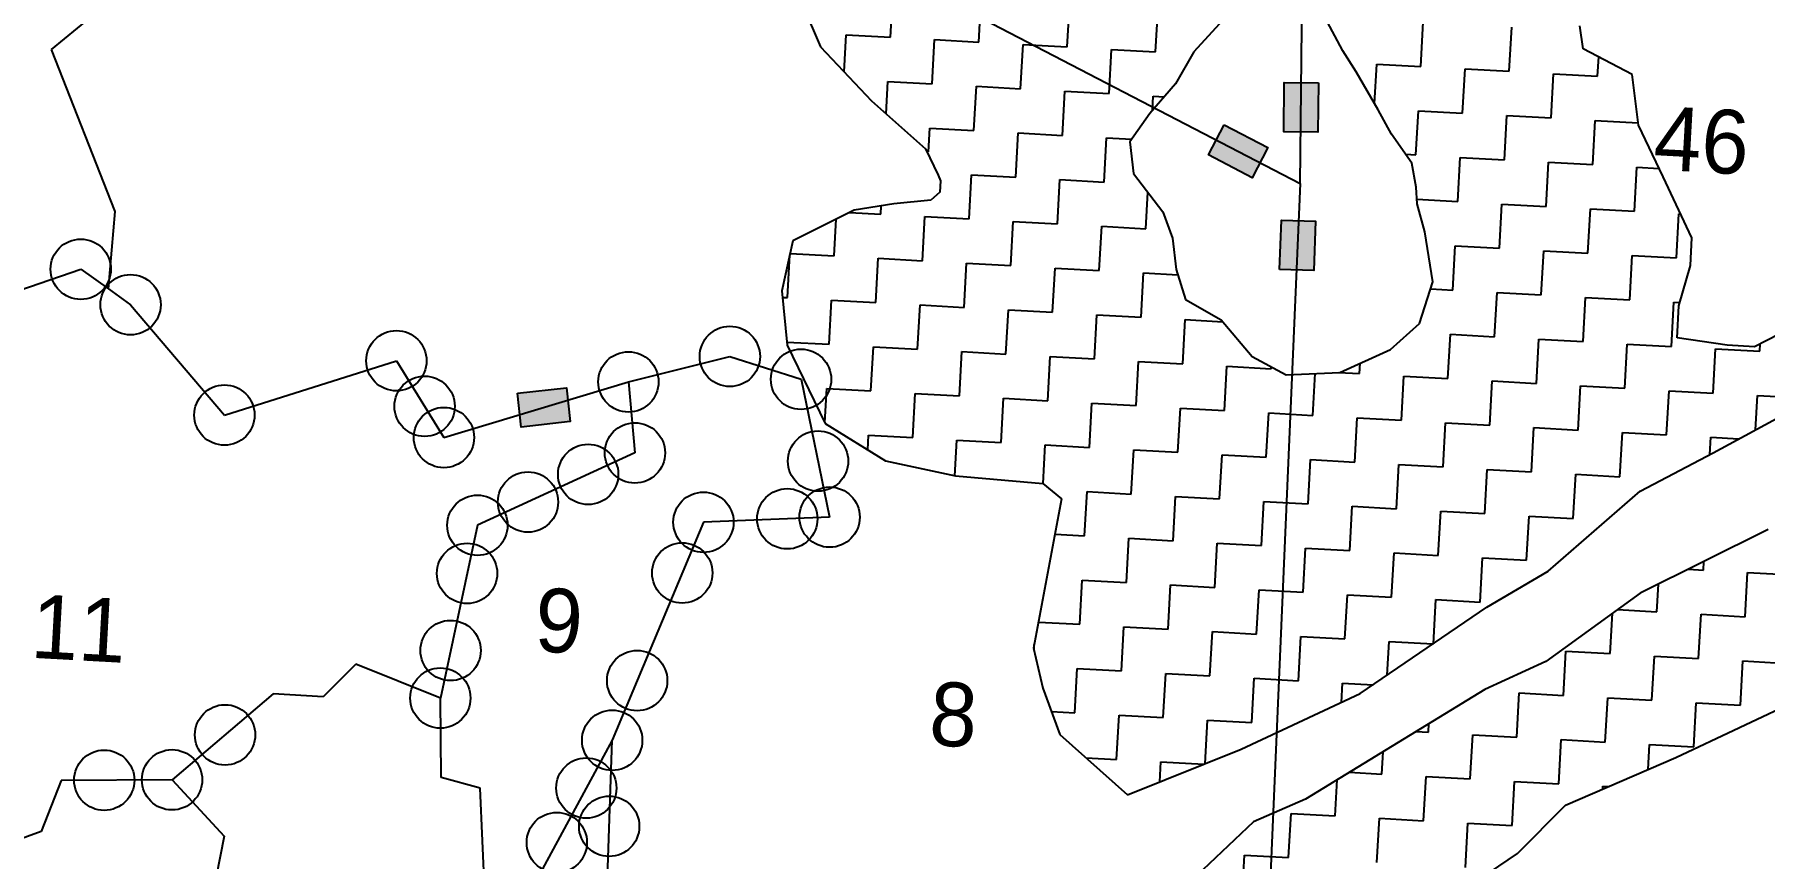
# Model space of a CAD drawing. Header units: metres. Extents: x 277693 to 281059, y 2038920 to 2043234.
# Drawn here: x 279089.1 to 279582, y 2040024.4 to 2040259 of the extents above; entities that cross this region are included whole.
import ezdxf
from ezdxf.enums import TextEntityAlignment as Align

# ---------------------------------------------------------------- set-up
doc = ezdxf.new("R2010")
doc.units = ezdxf.units.M
doc.header["$MEASUREMENT"] = 0
for name, color, linetype in [('POLY_HATCH', 12, 'Continuous'), ('POLY_PARCEL', 6, 'Continuous'), ('TEXT_PARCEL', 7, 'Continuous')]:
    doc.layers.add(name, color=color, linetype=linetype)
doc.styles.add('TEXT_MAP', font='', dxfattribs={"height": 2.5})
doc.styles.get('TEXT_MAP').set_extended_font_data('Kruti Dev 050')

msp = doc.modelspace()

# ---------------------------------------------------------------- hatches: boundary and pattern name
for points in [[(279445.16, 2040245.39), (279445, 2040231.34), (279454.72, 2040231.24), (279454.87, 2040245.28)], [(279423.56, 2040224.73), (279436.03, 2040218.27), (279440.5, 2040226.89), (279428.03, 2040233.36)], [(279453.55, 2040191.81), (279454.04, 2040205.84), (279444.33, 2040206.18), (279443.84, 2040192.15)], [(279227.75, 2040147.26), (279241.71, 2040148.79), (279240.65, 2040158.45), (279226.69, 2040156.91)]]:
    msp.add_hatch(color=256).paths.add_polyline_path(points)

# ---------------------------------------------------------------- linework, layer by layer
for points in [[(279454.87, 2040245.28), (279454.72, 2040231.24), (279445, 2040231.34), (279445.16, 2040245.39)], [(279428.03, 2040233.36), (279440.5, 2040226.89), (279436.03, 2040218.27), (279423.56, 2040224.73)], [(279443.84, 2040192.15), (279444.33, 2040206.18), (279454.04, 2040205.84), (279453.55, 2040191.81)], [(279226.69, 2040156.91), (279240.65, 2040158.45), (279241.71, 2040148.79), (279227.75, 2040147.26)]]:
    msp.add_lwpolyline(points, close=True)
for centre in [(279102.22, 2040192.2), (279116.4, 2040182.09), (279192.17, 2040166.13), (279287.18, 2040167.36), (279258.28, 2040160.11), (279307.46, 2040160.84), (279143.16, 2040150.66), (279200.2, 2040153.16), (279205.7, 2040144.26), (279260.12, 2040139.88), (279312.3, 2040137.55), (279246.8, 2040133.76), (279229.66, 2040125.89), (279303.54, 2040121.11), (279315.61, 2040121.59), (279215.25, 2040119.27), (279279.66, 2040120.14), (279212.3, 2040105.57), (279273.61, 2040105.69), (279207.59, 2040083.61), (279260.76, 2040075.03), (279204.68, 2040070.07), (279143.33, 2040059.58), (279253.64, 2040058.04), (279108.9, 2040046.67), (279128.22, 2040046.78), (279246.28, 2040044.44), (279252.79, 2040033.54), (279237.87, 2040028.91)]:
    msp.add_circle(centre, 8.59)
at = {"layer": 'POLY_HATCH', "linetype": 'Continuous'}
for p, q in [((279332.94, 2040258.28), (279333.63, 2040270.88)), ((279358.13, 2040256.89), (279358.82, 2040269.49)), ((279383.32, 2040255.5), (279384.01, 2040268.1)), ((279408.51, 2040254.11), (279409.2, 2040266.71)), ((279484.08, 2040249.95), (279484.78, 2040262.54)), ((279319.76, 2040248.39), (279320.34, 2040258.98)), ((279320.34, 2040258.98), (279332.94, 2040258.28)), ((279344.84, 2040244.99), (279345.53, 2040257.59)), ((279345.53, 2040257.59), (279358.13, 2040256.89)), ((279509.27, 2040248.56), (279509.97, 2040261.15)), ((279370.03, 2040243.6), (279370.72, 2040256.2)), ((279370.72, 2040256.2), (279383.32, 2040255.5)), ((279395.22, 2040242.21), (279395.91, 2040254.81)), ((279395.91, 2040254.81), (279408.51, 2040254.11)), ((279534.46, 2040247.17), (279534.77, 2040252.65)), ((279470.87, 2040239.41), (279471.49, 2040250.64)), ((279471.49, 2040250.64), (279484.08, 2040249.95)), ((279495.98, 2040236.66), (279496.68, 2040249.25)), ((279496.68, 2040249.25), (279509.27, 2040248.56)), ((279521.17, 2040235.27), (279521.87, 2040247.86)), ((279521.87, 2040247.86), (279534.46, 2040247.17)), ((279331.73, 2040236.42), (279332.24, 2040245.69)), ((279332.24, 2040245.69), (279344.84, 2040244.99)), ((279356.74, 2040231.7), (279357.43, 2040244.3)), ((279357.43, 2040244.3), (279370.03, 2040243.6)), ((279381.93, 2040230.31), (279382.62, 2040242.91)), ((279382.62, 2040242.91), (279395.22, 2040242.21)), ((279407.59, 2040237.37), (279407.81, 2040241.52)), ((279407.81, 2040241.52), (279410.99, 2040241.34)), ((279482.69, 2040224.75), (279483.39, 2040237.35)), ((279483.39, 2040237.35), (279495.98, 2040236.66)), ((279507.88, 2040223.37), (279508.58, 2040235.96)), ((279508.58, 2040235.96), (279521.17, 2040235.27)), ((279533.07, 2040221.98), (279533.77, 2040234.57)), ((279533.77, 2040234.57), (279546.03, 2040233.89)), ((279343.77, 2040225.65), (279344.14, 2040232.4)), ((279344.14, 2040232.4), (279356.74, 2040231.7)), ((279368.64, 2040218.41), (279369.33, 2040231.01)), ((279369.33, 2040231.01), (279381.93, 2040230.31)), ((279393.83, 2040217.02), (279394.52, 2040229.62)), ((279394.52, 2040229.62), (279401.71, 2040229.22)), ((279479.76, 2040224.92), (279482.69, 2040224.75)), ((279494.59, 2040211.46), (279495.29, 2040224.06)), ((279495.29, 2040224.06), (279507.88, 2040223.37)), ((279355.35, 2040206.51), (279356.04, 2040219.11)), ((279356.04, 2040219.11), (279368.64, 2040218.41)), ((279519.78, 2040210.08), (279520.48, 2040222.67)), ((279520.48, 2040222.67), (279533.07, 2040221.98)), ((279544.97, 2040208.69), (279545.67, 2040221.28)), ((279545.67, 2040221.28), (279551.97, 2040220.93)), ((279380.54, 2040205.12), (279381.23, 2040217.72)), ((279381.23, 2040217.72), (279393.83, 2040217.02)), ((279405.73, 2040203.73), (279406.3, 2040214.13)), ((279321.27, 2040208.39), (279330.16, 2040207.9)), ((279330.16, 2040207.9), (279330.29, 2040210.25)), ((279482.91, 2040212.11), (279494.59, 2040211.46)), ((279506.49, 2040198.17), (279507.19, 2040210.77)), ((279507.19, 2040210.77), (279519.78, 2040210.08)), ((279531.68, 2040196.78), (279532.38, 2040209.38)), ((279532.38, 2040209.38), (279544.97, 2040208.69)), ((279556.88, 2040195.4), (279557.57, 2040207.99)), ((279557.57, 2040207.99), (279558.08, 2040207.96)), ((279316.87, 2040196), (279317.45, 2040206.48)), ((279342.06, 2040194.61), (279342.75, 2040207.21)), ((279342.75, 2040207.21), (279355.35, 2040206.51)), ((279367.25, 2040193.22), (279367.94, 2040205.82)), ((279367.94, 2040205.82), (279380.54, 2040205.12)), ((279392.44, 2040191.83), (279393.14, 2040204.43)), ((279393.14, 2040204.43), (279405.73, 2040203.73)), ((279493.2, 2040186.27), (279493.9, 2040198.87)), ((279493.9, 2040198.87), (279506.49, 2040198.17)), ((279303.58, 2040184.1), (279304.25, 2040196.28)), ((279304.34, 2040196.69), (279316.87, 2040196)), ((279328.77, 2040182.71), (279329.46, 2040195.3)), ((279329.46, 2040195.3), (279342.06, 2040194.61)), ((279353.96, 2040181.32), (279354.65, 2040193.92)), ((279354.65, 2040193.92), (279367.25, 2040193.22)), ((279518.39, 2040184.88), (279519.09, 2040197.48)), ((279519.09, 2040197.48), (279531.68, 2040196.78)), ((279543.59, 2040183.49), (279544.28, 2040196.09)), ((279544.28, 2040196.09), (279556.88, 2040195.4)), ((279379.15, 2040179.93), (279379.84, 2040192.53)), ((279379.84, 2040192.53), (279392.44, 2040191.83)), ((279404.34, 2040178.54), (279405.04, 2040191.14)), ((279405.04, 2040191.14), (279414.82, 2040190.6)), ((279302.13, 2040184.18), (279303.58, 2040184.1)), ((279315.48, 2040170.81), (279316.17, 2040183.4)), ((279316.17, 2040183.4), (279328.77, 2040182.71)), ((279486.89, 2040186.62), (279493.2, 2040186.27)), ((279505.1, 2040172.98), (279505.8, 2040185.58)), ((279505.8, 2040185.58), (279518.39, 2040184.88)), ((279530.29, 2040171.59), (279530.99, 2040184.19)), ((279530.99, 2040184.19), (279543.59, 2040183.49)), ((279340.67, 2040169.42), (279341.36, 2040182.01)), ((279341.36, 2040182.01), (279353.96, 2040181.32)), ((279365.86, 2040168.03), (279366.55, 2040180.63)), ((279366.55, 2040180.63), (279379.15, 2040179.93)), ((279391.05, 2040166.64), (279391.75, 2040179.24)), ((279391.75, 2040179.24), (279404.34, 2040178.54)), ((279555.49, 2040170.2), (279556.18, 2040182.8)), ((279556.18, 2040182.8), (279557.9, 2040182.71)), ((279416.24, 2040165.25), (279416.94, 2040177.85)), ((279416.94, 2040177.85), (279427.63, 2040177.26)), ((279491.81, 2040161.08), (279492.51, 2040173.68)), ((279492.51, 2040173.68), (279505.1, 2040172.98)), ((279303.43, 2040171.47), (279315.48, 2040170.81)), ((279327.38, 2040157.52), (279328.07, 2040170.11)), ((279328.07, 2040170.11), (279340.67, 2040169.42)), ((279352.57, 2040156.13), (279353.26, 2040168.72)), ((279353.26, 2040168.72), (279365.86, 2040168.03)), ((279517, 2040159.69), (279517.7, 2040172.29)), ((279517.7, 2040172.29), (279530.29, 2040171.59)), ((279542.2, 2040158.3), (279542.89, 2040170.9)), ((279542.89, 2040170.9), (279555.49, 2040170.2)), ((279567.39, 2040156.91), (279568.08, 2040169.51)), ((279568.08, 2040169.51), (279580.68, 2040168.82)), ((279580.68, 2040168.82), (279580.8, 2040170.97)), ((279377.76, 2040154.74), (279378.46, 2040167.33)), ((279378.46, 2040167.33), (279391.05, 2040166.64)), ((279402.95, 2040153.35), (279403.65, 2040165.95)), ((279403.65, 2040165.95), (279416.24, 2040165.25)), ((279428.14, 2040151.96), (279428.84, 2040164.56)), ((279428.84, 2040164.56), (279441.43, 2040163.86)), ((279441.43, 2040163.86), (279441.46, 2040164.4)), ((279466.62, 2040162.47), (279466.79, 2040165.45)), ((279453.33, 2040150.57), (279453.99, 2040162.49)), ((279460.6, 2040162.8), (279466.62, 2040162.47)), ((279478.52, 2040149.18), (279479.22, 2040161.78)), ((279479.22, 2040161.78), (279491.81, 2040161.08)), ((279503.71, 2040147.79), (279504.41, 2040160.39)), ((279504.41, 2040160.39), (279517, 2040159.69)), ((279528.91, 2040146.4), (279529.6, 2040159)), ((279529.6, 2040159), (279542.2, 2040158.3)), ((279314.25, 2040148.52), (279314.78, 2040158.21)), ((279314.78, 2040158.21), (279327.38, 2040157.52)), ((279339.28, 2040144.23), (279339.97, 2040156.82)), ((279339.97, 2040156.82), (279352.57, 2040156.13)), ((279364.47, 2040142.84), (279365.17, 2040155.43)), ((279365.17, 2040155.43), (279377.76, 2040154.74)), ((279389.66, 2040141.45), (279390.36, 2040154.04)), ((279390.36, 2040154.04), (279402.95, 2040153.35)), ((279554.1, 2040145.01), (279554.79, 2040157.61)), ((279554.79, 2040157.61), (279567.39, 2040156.91)), ((279579.44, 2040146.46), (279579.98, 2040156.22)), ((279579.98, 2040156.22), (279592.58, 2040155.53)), ((279414.85, 2040140.06), (279415.55, 2040152.66)), ((279415.55, 2040152.66), (279428.14, 2040151.96)), ((279440.04, 2040138.67), (279440.74, 2040151.27)), ((279440.74, 2040151.27), (279453.33, 2040150.57)), ((279465.23, 2040137.28), (279465.93, 2040149.88)), ((279465.93, 2040149.88), (279478.52, 2040149.18)), ((279326.46, 2040140.78), (279326.68, 2040144.92)), ((279326.68, 2040144.92), (279339.28, 2040144.23)), ((279490.42, 2040135.89), (279491.12, 2040148.49)), ((279491.12, 2040148.49), (279503.71, 2040147.79)), ((279515.62, 2040134.5), (279516.31, 2040147.1)), ((279516.31, 2040147.1), (279528.91, 2040146.4)), ((279540.81, 2040133.11), (279541.5, 2040145.71)), ((279541.5, 2040145.71), (279554.1, 2040145.01)), ((279566.42, 2040139.42), (279566.69, 2040144.32)), ((279566.69, 2040144.32), (279574.68, 2040143.88)), ((279351.31, 2040133.35), (279351.88, 2040143.53)), ((279351.88, 2040143.53), (279364.47, 2040142.84)), ((279376.46, 2040131.13), (279377.07, 2040142.14)), ((279377.07, 2040142.14), (279389.66, 2040141.45)), ((279401.56, 2040128.16), (279402.26, 2040140.75)), ((279402.26, 2040140.75), (279414.85, 2040140.06)), ((279426.75, 2040126.77), (279427.45, 2040139.37)), ((279427.45, 2040139.37), (279440.04, 2040138.67)), ((279451.94, 2040125.38), (279452.64, 2040137.98)), ((279452.64, 2040137.98), (279465.23, 2040137.28)), ((279477.13, 2040123.99), (279477.83, 2040136.59)), ((279477.83, 2040136.59), (279490.42, 2040135.89)), ((279502.33, 2040122.6), (279503.02, 2040135.2)), ((279503.02, 2040135.2), (279515.62, 2040134.5)), ((279527.52, 2040121.21), (279528.21, 2040133.81)), ((279528.21, 2040133.81), (279540.81, 2040133.11)), ((279388.27, 2040116.26), (279388.97, 2040128.85)), ((279388.97, 2040128.85), (279401.56, 2040128.16)), ((279413.46, 2040114.87), (279414.16, 2040127.46)), ((279414.16, 2040127.46), (279426.75, 2040126.77)), ((279438.65, 2040113.48), (279439.35, 2040126.08)), ((279439.35, 2040126.08), (279451.94, 2040125.38)), ((279463.84, 2040112.09), (279464.54, 2040124.69)), ((279464.54, 2040124.69), (279477.13, 2040123.99)), ((279489.04, 2040110.7), (279489.73, 2040123.3)), ((279489.73, 2040123.3), (279502.33, 2040122.6)), ((279514.23, 2040109.31), (279514.92, 2040121.91)), ((279514.92, 2040121.91), (279527.52, 2040121.21)), ((279379.83, 2040116.72), (279388.27, 2040116.26)), ((279400.17, 2040102.97), (279400.87, 2040115.56)), ((279400.87, 2040115.56), (279413.46, 2040114.87)), ((279425.36, 2040101.58), (279426.06, 2040114.17)), ((279426.06, 2040114.17), (279438.65, 2040113.48)), ((279450.55, 2040100.19), (279451.25, 2040112.79)), ((279451.25, 2040112.79), (279463.84, 2040112.09)), ((279475.75, 2040098.8), (279476.44, 2040111.4)), ((279476.44, 2040111.4), (279489.04, 2040110.7)), ((279500.94, 2040097.41), (279501.63, 2040110.01)), ((279501.63, 2040110.01), (279514.23, 2040109.31)), ((279560.34, 2040106.77), (279564.61, 2040106.53)), ((279564.61, 2040106.53), (279564.74, 2040108.96)), ((279576.51, 2040093.24), (279577.2, 2040105.84)), ((279577.2, 2040105.84), (279589.8, 2040105.14)), ((279386.88, 2040091.07), (279387.58, 2040103.66)), ((279387.58, 2040103.66), (279400.17, 2040102.97)), ((279412.07, 2040089.68), (279412.77, 2040102.27)), ((279412.77, 2040102.27), (279425.36, 2040101.58)), ((279437.26, 2040088.29), (279437.96, 2040100.88)), ((279437.96, 2040100.88), (279450.55, 2040100.19)), ((279551.32, 2040094.63), (279551.75, 2040102.5)), ((279462.46, 2040086.9), (279463.15, 2040099.5)), ((279463.15, 2040099.5), (279475.75, 2040098.8)), ((279487.65, 2040085.55), (279488.34, 2040098.11)), ((279488.34, 2040098.11), (279500.94, 2040097.41)), ((279540.11, 2040095.25), (279551.32, 2040094.63)), ((279375.13, 2040091.72), (279386.88, 2040091.07)), ((279398.78, 2040077.78), (279399.48, 2040090.37)), ((279399.48, 2040090.37), (279412.07, 2040089.68)), ((279538.03, 2040082.73), (279538.66, 2040094.2)), ((279563.22, 2040081.34), (279563.91, 2040093.94)), ((279563.91, 2040093.94), (279576.51, 2040093.24)), ((279373.85, 2040083.81), (279373.93, 2040085.34)), ((279423.97, 2040076.39), (279424.67, 2040088.98)), ((279424.67, 2040088.98), (279437.26, 2040088.29)), ((279449.17, 2040075), (279449.86, 2040087.59)), ((279449.86, 2040087.59), (279462.46, 2040086.9)), ((279474.52, 2040076.59), (279475.05, 2040086.21)), ((279475.05, 2040086.21), (279487.59, 2040085.51)), ((279524.74, 2040070.83), (279525.43, 2040083.43)), ((279525.43, 2040083.43), (279538.03, 2040082.73)), ((279549.93, 2040069.44), (279550.62, 2040082.04)), ((279550.62, 2040082.04), (279563.22, 2040081.34)), ((279575.12, 2040068.05), (279575.81, 2040080.65)), ((279575.81, 2040080.65), (279588.41, 2040079.95)), ((279385.49, 2040065.88), (279386.19, 2040078.47)), ((279386.19, 2040078.47), (279398.78, 2040077.78)), ((279410.68, 2040064.49), (279411.38, 2040077.08)), ((279411.38, 2040077.08), (279423.97, 2040076.39)), ((279435.88, 2040063.1), (279436.57, 2040075.69)), ((279436.57, 2040075.69), (279449.17, 2040075)), ((279461.46, 2040068.82), (279461.76, 2040074.3)), ((279461.76, 2040074.3), (279470.48, 2040073.82)), ((279511.45, 2040058.93), (279512.14, 2040071.53)), ((279512.14, 2040071.53), (279524.74, 2040070.83)), ((279536.64, 2040057.54), (279537.33, 2040070.14)), ((279537.33, 2040070.14), (279549.93, 2040069.44)), ((279378.81, 2040066.25), (279385.49, 2040065.88)), ((279397.39, 2040052.59), (279398.09, 2040065.18)), ((279398.09, 2040065.18), (279410.68, 2040064.49)), ((279561.83, 2040056.15), (279562.52, 2040068.75)), ((279562.52, 2040068.75), (279575.12, 2040068.05)), ((279422.59, 2040051.37), (279423.28, 2040063.79)), ((279423.28, 2040063.79), (279435.88, 2040063.1)), ((279482.68, 2040060.52), (279486.26, 2040060.32)), ((279486.26, 2040060.32), (279486.39, 2040062.79)), ((279498.16, 2040047.03), (279498.85, 2040059.63)), ((279498.85, 2040059.63), (279511.45, 2040058.93)), ((279523.35, 2040045.64), (279524.04, 2040058.24)), ((279524.04, 2040058.24), (279536.64, 2040057.54)), ((279548.84, 2040049.73), (279549.23, 2040056.85)), ((279549.23, 2040056.85), (279561.83, 2040056.15)), ((279388.68, 2040053.07), (279397.39, 2040052.59)), ((279409.68, 2040046.22), (279409.99, 2040051.89)), ((279409.99, 2040051.89), (279422.22, 2040051.22)), ((279472.97, 2040048.42), (279473.32, 2040054.78)), ((279459.68, 2040036.52), (279460.24, 2040046.78)), ((279463.75, 2040048.93), (279472.97, 2040048.42)), ((279484.87, 2040035.13), (279485.56, 2040047.72)), ((279485.56, 2040047.72), (279498.16, 2040047.03)), ((279510.06, 2040033.74), (279510.75, 2040046.33)), ((279510.75, 2040046.33), (279523.35, 2040045.64)), ((279535.9, 2040044.13), (279535.94, 2040044.95)), ((279535.94, 2040044.95), (279537.57, 2040044.86)), ((279446.39, 2040024.62), (279447.08, 2040037.21)), ((279447.08, 2040037.21), (279459.68, 2040036.52)), ((279471.58, 2040023.23), (279472.27, 2040035.82)), ((279472.27, 2040035.82), (279484.87, 2040035.13)), ((279496.77, 2040021.84), (279497.46, 2040034.43)), ((279497.46, 2040034.43), (279510.06, 2040033.74)), ((279433.1, 2040012.72), (279433.79, 2040025.31)), ((279433.79, 2040025.31), (279446.39, 2040024.62))]:
    msp.add_line(p, q, dxfattribs=at)
at = {"layer": 'POLY_HATCH'}
for p, q in [((279308.03, 2040267.05), (279313.04, 2040255.49)), ((279427.7, 2040263.11), (279419.35, 2040254.15)), ((279461.81, 2040254.42), (279456.58, 2040264.14)), ((279530.36, 2040254.95), (279529.42, 2040261.52)), ((279313.04, 2040255.49), (279327.51, 2040240.19)), ((279419.35, 2040254.15), (279414.13, 2040245.01)), ((279465.67, 2040248.45), (279461.81, 2040254.42)), ((279544.3, 2040247.66), (279530.36, 2040254.95)), ((279471.89, 2040237.63), (279465.67, 2040248.45)), ((279546.12, 2040233.22), (279544.3, 2040247.66)), ((279414.13, 2040245.01), (279406.85, 2040236.51)), ((279327.51, 2040240.19), (279342.88, 2040226.45)), ((279475.69, 2040230.62), (279471.89, 2040237.63)), ((279406.85, 2040236.51), (279401.16, 2040228.44)), ((279553.13, 2040218.5), (279546.12, 2040233.22)), ((279401.16, 2040228.44), (279402.24, 2040219.48)), ((279481.53, 2040222.44), (279475.69, 2040230.62)), ((279342.88, 2040226.45), (279346.5, 2040219)), ((279346.5, 2040219), (279347.21, 2040217.35)), ((279402.24, 2040219.48), (279410.54, 2040208.55)), ((279482.72, 2040215.56), (279481.53, 2040222.44)), ((279561.3, 2040201.1), (279553.13, 2040218.5)), ((279347.03, 2040214.14), (279344.49, 2040211.86)), ((279347.21, 2040217.35), (279347.03, 2040214.14)), ((279482.99, 2040210.84), (279482.72, 2040215.56)), ((279322.57, 2040209.04), (279305.16, 2040200.33)), ((279333.95, 2040210.83), (279322.57, 2040209.04)), ((279344.49, 2040211.86), (279333.95, 2040210.83)), ((279410.54, 2040208.55), (279413.27, 2040201.06)), ((279485.17, 2040202.86), (279482.99, 2040210.84)), ((279305.16, 2040200.33), (279301.95, 2040186.01)), ((279413.27, 2040201.06), (279414.35, 2040192.1)), ((279487.52, 2040188.59), (279485.17, 2040202.86)), ((279560.87, 2040193.3), (279561.3, 2040201.1)), ((279557.63, 2040181.75), (279560.87, 2040193.3)), ((279414.35, 2040192.1), (279417.03, 2040183.57)), ((279483.73, 2040176.75), (279487.52, 2040188.59)), ((279301.95, 2040186.01), (279303.52, 2040170.61)), ((279417.03, 2040183.57), (279427.19, 2040177.78)), ((279557.12, 2040172.65), (279557.63, 2040181.75)), ((279427.19, 2040177.78), (279436.04, 2040167.34)), ((279475.46, 2040169.35), (279483.73, 2040176.75)), ((279595.27, 2040178.37), (279579.16, 2040170.13)), ((279303.52, 2040170.61), (279314.38, 2040148.26)), ((279460.95, 2040162.82), (279475.46, 2040169.35)), ((279571.36, 2040170.56), (279557.12, 2040172.65)), ((279579.16, 2040170.13), (279571.36, 2040170.56)), ((279436.04, 2040167.34), (279445.71, 2040162.09)), ((279445.71, 2040162.09), (279460.95, 2040162.82)), ((279567.34, 2040139.9), (279588.95, 2040151.6)), ((279314.38, 2040148.26), (279331.53, 2040137.64)), ((279546.58, 2040128.96), (279567.34, 2040139.9)), ((279331.53, 2040137.64), (279351.45, 2040133.32)), ((279351.45, 2040133.32), (279376.32, 2040131.14)), ((279376.32, 2040131.14), (279381.72, 2040126.82)), ((279381.72, 2040126.82), (279373.74, 2040084.3)), ((279520.34, 2040106.24), (279546.58, 2040128.96)), ((279583.02, 2040118.05), (279546.55, 2040099.91)), ((279502.84, 2040095.92), (279520.34, 2040106.24)), ((279546.55, 2040099.91), (279519.68, 2040080.45)), ((279466.81, 2040071.32), (279502.84, 2040095.92)), ((279373.74, 2040084.3), (279376.33, 2040072.88)), ((279519.68, 2040080.45), (279502.31, 2040072.54)), ((279556.69, 2040053.13), (279603.2, 2040075.08)), ((279376.33, 2040072.88), (279381.25, 2040059.71)), ((279432.89, 2040055.47), (279466.81, 2040071.32)), ((279502.31, 2040072.54), (279451.24, 2040041.26)), ((279381.25, 2040059.71), (279400.46, 2040042.54)), ((279400.46, 2040042.54), (279432.89, 2040055.47)), ((279525.3, 2040039.55), (279556.69, 2040053.13)), ((279451.24, 2040041.26), (279436.38, 2040034.83)), ((279511.64, 2040025.8), (279525.3, 2040039.55)), ((279436.38, 2040034.83), (279421.91, 2040021.13)), ((279487.36, 2040009.41), (279511.64, 2040025.8))]:
    msp.add_line(p, q, dxfattribs=at)
at = {"layer": 'POLY_PARCEL'}
for p, q in [((279449.7, 2040216.65), (279452.66, 2040482.38)), ((279207.31, 2040342.35), (279449.7, 2040216.65)), ((279093.89, 2040254.82), (279119.63, 2040275.99)), ((279111.98, 2040208.64), (279093.89, 2040254.82)), ((279449.7, 2040216.65), (279434.23, 2039856.21)), ((279110.1, 2040186.58), (279111.98, 2040208.64)), ((279078.68, 2040184.17), (279102.22, 2040192.2)), ((279102.22, 2040192.2), (279110.1, 2040186.58)), ((279110.1, 2040186.58), (279116.4, 2040182.09)), ((279116.4, 2040182.09), (279143.16, 2040150.66)), ((279143.16, 2040150.66), (279192.17, 2040166.13)), ((279192.17, 2040166.13), (279205.7, 2040144.26)), ((279258.28, 2040160.11), (279287.18, 2040167.36)), ((279287.18, 2040167.36), (279307.46, 2040160.84)), ((279205.7, 2040144.26), (279258.28, 2040160.11)), ((279258.28, 2040160.11), (279260.12, 2040139.88)), ((279307.46, 2040160.84), (279315.61, 2040121.59)), ((279260.12, 2040139.88), (279215.25, 2040119.27)), ((279215.25, 2040119.27), (279204.68, 2040070.07)), ((279279.66, 2040120.14), (279253.64, 2040058.04)), ((279315.61, 2040121.59), (279279.66, 2040120.14)), ((279180.64, 2040079.74), (279171.28, 2040070.43)), ((279204.68, 2040070.07), (279180.64, 2040079.74)), ((279157.08, 2040071.22), (279128.22, 2040046.78)), ((279171.28, 2040070.43), (279157.08, 2040071.22)), ((279204.9, 2040047.46), (279204.68, 2040070.07)), ((279253.64, 2040058.04), (279230.66, 2040015.6)), ((279251.97, 2040010), (279253.64, 2040058.04)), ((279096.68, 2040046.6), (279090.93, 2040032.1)), ((279128.22, 2040046.78), (279096.68, 2040046.6)), ((279128.22, 2040046.78), (279143.05, 2040030.74)), ((279216.03, 2040044.4), (279204.9, 2040047.46)), ((279217.33, 2040014.37), (279216.03, 2040044.4)), ((279090.93, 2040032.1), (279079.16, 2040027.8)), ((279143.05, 2040030.74), (279137.6, 2040003.05))]:
    msp.add_line(p, q, dxfattribs=at)

# ---------------------------------------------------------------- texts
at = {"layer": 'TEXT_PARCEL', "style": 'TEXT_MAP'}
for s, height, p in [('46', 18.165, (279564.09, 2040228.93)), ('9', 18.16, (279238.51, 2040092.12)), ('11', 18.165, (279101.69, 2040089.89)), ('8', 18.16, (279350.92, 2040065.41))]:
    msp.add_text(s, height=height, rotation=356.8431, dxfattribs=at).set_placement(p, align=Align.MIDDLE)

doc.saveas('drawing.dxf')
